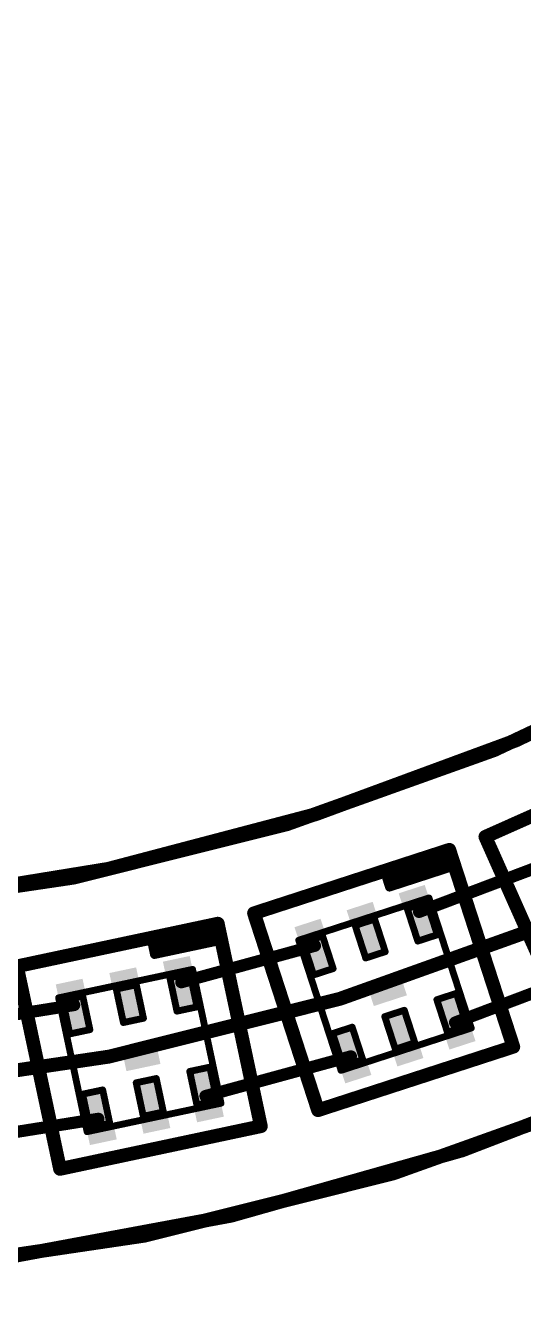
# Model space of a CAD drawing. Extents: x -10 to 92, y -62 to 76.
# Drawn here: x 43.79 to 51.07, y -0.1 to 18.42 of the extents above; entities that cross this region are included whole.
import ezdxf

# ---------------------------------------------------------------- set-up
doc = ezdxf.new("R2010")
doc.units = 0
for name, color, linetype in [('1', 12, 'CONTINUOUS'), ('16', 132, 'CONTINUOUS'), ('20', 53, 'CONTINUOUS'), ('21', 41, 'CONTINUOUS'), ('23', 53, 'CONTINUOUS'), ('51', 53, 'CONTINUOUS')]:
    doc.layers.add(name, color=color, linetype=linetype)

# ---------------------------------------------------------------- blocks, each defined once
blk = doc.blocks.new('RECT')
blk.add_solid([(-0.5, -0.5), (0.5, -0.5), (-0.5, 0.5), (0.5, 0.5)])

msp = doc.modelspace()

# ---------------------------------------------------------------- linework, layer by layer
at = {"layer": '1'}
for points, const_width in [([(38.1, 76.2, 2.4142), (76.2, 38.1)], 0.2032), ([(38.1, 73.533, 2.4142), (73.533, 38.1)], 0.2032), ([(49.5248, 5.5041, 1), (49.5562, 5.4209)], 0.0889), ([(48.0305, 4.9252, 1), (48.0071, 5.011)], 0.0889), ([(46.055, 4.4772, 1), (46.0784, 4.3915)], 0.0889), ([(44.5087, 4.0578, 1), (44.4946, 4.1456)], 0.0889), ([(50.0501, 3.8873, 1), (50.0816, 3.8041)], 0.0889), ([(48.5558, 3.3084, 1), (48.5324, 3.3942)], 0.0889), ([(46.4085, 2.8144, 1), (46.4319, 2.7286)], 0.0889), ([(44.8621, 2.395, 1), (44.8481, 2.4828)], 0.0889)]:
    msp.add_lwpolyline(points, format="xyb", dxfattribs=dict(at, const_width=const_width))
at = {"layer": '1', "const_width": 0.1778}
for points in [[(49.5405, 5.4625), (51.443, 6.1814)], [(46.0667, 4.4344), (48.0188, 4.9681)], [(50.0658, 3.8457), (52.1345, 4.6283)], [(42.5177, 3.7839), (44.5017, 4.1017)], [(46.4202, 2.7715), (48.5441, 3.3513)], [(42.6954, 2.0932), (44.8551, 2.4389)]]:
    msp.add_lwpolyline(points, dxfattribs=at)
at = {"layer": '16', "const_width": 0.2032}
msp.add_lwpolyline([(0, 38.1, 2.4142), (38.1, 76.2)], format="xyb", dxfattribs=at)
at = {"layer": '20', "const_width": 0.2032}
for points in [[(41.91, 5.588, 0.3492), (70.612, 34.29)], [(13.8176, 8.7376, 0.359), (62.3824, 8.7376)]]:
    msp.add_lwpolyline(points, format="xyb", dxfattribs=at)
at = {"layer": '21'}
for points, const_width in [([(38.1, 0, 1), (38.1, 76.2, 1), (38.1, 0)], 0.2032), ([(38.1, 5.334, 1), (38.1, 70.866, 1), (38.1, 5.334)], 0.2032), ([(50.4875, 6.6065, 1), (50.5282, 6.5151)], 0.1), ([(50.5535, 6.5811, 1), (50.4622, 6.5405)], 0.1), ([(50.0291, 6.3857, 1), (49.934, 6.3548)], 0.1), ([(49.997, 6.3227, 1), (49.9661, 6.4178)], 0.1), ([(50.0272, 6.3325, 1), (49.9668, 6.3129)], 0.0635), ([(50.0068, 6.2925, 1), (49.9872, 6.3529)], 0.0635), ([(49.9426, 6.1665, 1), (49.923, 6.2269)], 0.0635), ([(50.1064, 6.1479, 1), (50.0113, 6.117)], 0.1), ([(50.0113, 6.117, 1), (50.1064, 6.1479)], 0.1), ([(50.0286, 6.1227, 1), (50.089, 6.1423)], 0.0635), ([(50.0686, 6.1023, 1), (50.049, 6.1627)], 0.0635), ([(49.0762, 6.0235, 1), (49.0158, 6.0039)], 0.0635), ([(49.0362, 6.0439, 1), (49.0558, 5.9835)], 0.0635), ([(49.1071, 5.9284, 1), (49.0467, 5.9088)], 0.0635), ([(49.0671, 5.9488, 1), (49.0867, 5.8884)], 0.0635), ([(49.0467, 5.9088, 1), (49.1071, 5.9284)], 0.0635), ([(49.098, 5.8537, 1), (49.1176, 5.7933)], 0.0635), ([(49.0776, 5.8136, 1), (49.138, 5.8333)], 0.0635), ([(46.6492, 5.3014, 1), (46.5514, 5.2806)], 0.1), ([(46.6107, 5.2421, 1), (46.5899, 5.3399)], 0.1), ([(47.176, 5.4586, 1), (47.0809, 5.4277)], 0.1), ([(47.113, 5.4907, 1), (47.1439, 5.3956)], 0.1), ([(46.5402, 5.0925, 1), (46.527, 5.1546)], 0.0635), ([(46.6417, 5.2487, 1), (46.5796, 5.2355)], 0.0635), ([(46.6173, 5.2111, 1), (46.6041, 5.2732)], 0.0635), ([(45.6259, 5.0653, 1), (45.6391, 5.0031)], 0.0635), ([(45.6636, 5.0408, 1), (45.6015, 5.0276)], 0.0635), ([(46.7011, 5.0569, 1), (46.6033, 5.0361)], 0.1), ([(46.6033, 5.0361, 1), (46.7011, 5.0569)], 0.1), ([(46.6212, 5.0399, 1), (46.6833, 5.0531)], 0.0635), ([(46.6588, 5.0154, 1), (46.6456, 5.0775)], 0.0635), ([(45.6844, 4.943, 1), (45.6222, 4.9298)], 0.0635), ([(45.6467, 4.9674, 1), (45.6599, 4.9053)], 0.0635), ([(45.6222, 4.9298, 1), (45.6844, 4.943)], 0.0635), ([(45.6675, 4.8696, 1), (45.6807, 4.8075)], 0.0635), ([(45.643, 4.832, 1), (45.7051, 4.8452)], 0.0635), ([(50.8694, 3.4759, 1), (50.9645, 3.5068)], 0.1), ([(50.9324, 3.4438, 1), (50.9015, 3.5389)], 0.1), ([(48.0484, 2.6119, 1), (48.0793, 2.5168)], 0.1), ([(48.0163, 2.5489, 1), (48.1114, 2.5798)], 0.1), ([(47.24, 2.2813, 1), (47.2192, 2.3791)], 0.1), ([(47.1807, 2.3198, 1), (47.2785, 2.3406)], 0.1), ([(44.2848, 1.7553, 1), (44.3056, 1.6575)], 0.1), ([(44.2463, 1.696, 1), (44.3441, 1.7168)], 0.1)]:
    msp.add_lwpolyline(points, format="xyb", dxfattribs=dict(at, const_width=const_width))
for points, const_width in [([(53.2485, 7.781), (50.5078, 6.5608)], 0.2), ([(50.5078, 6.5608), (51.739, 3.7955)], 0.2), ([(49.9816, 6.3702), (47.1284, 5.4432)], 0.2), ([(49.046, 6.0137), (49.997, 6.3227)], 0.127), ([(50.0588, 6.1325), (49.9816, 6.3702)], 0.2), ([(49.997, 6.3227), (50.0588, 6.1325)], 0.127), ([(49.9328, 6.1967), (49.0769, 5.9186)], 0.127), ([(50.0588, 6.1325), (49.1078, 5.8235)], 0.127), ([(50.917, 3.4914), (50.0588, 6.1325)], 0.2), ([(49.0769, 5.9186), (49.046, 6.0137)], 0.127), ([(49.1078, 5.8235), (49.0769, 5.9186)], 0.127), ([(46.6003, 5.291), (43.6658, 4.6673)], 0.2), ([(46.6522, 5.0465), (46.6003, 5.291)], 0.2), ([(47.1284, 5.4432), (48.0638, 2.5643)], 0.2), ([(45.6325, 5.0342), (46.6107, 5.2421)], 0.127), ([(46.5336, 5.1235), (45.6533, 4.9364)], 0.127), ([(46.6107, 5.2421), (46.6522, 5.0465)], 0.127), ([(45.6533, 4.9364), (45.6325, 5.0342)], 0.127), ([(46.6522, 5.0465), (45.6741, 4.8386)], 0.127), ([(47.2296, 2.3302), (46.6522, 5.0465)], 0.2), ([(45.6741, 4.8386), (45.6533, 4.9364)], 0.127), ([(43.6658, 4.6673), (44.2952, 1.7064)], 0.2), ([(48.0638, 2.5643), (50.917, 3.4914)], 0.2), ([(44.2952, 1.7064), (47.2296, 2.3302)], 0.2)]:
    msp.add_lwpolyline(points, dxfattribs=dict(at, const_width=const_width))
at = {"layer": '23'}
for p in [(49.0423, 4.4069), (45.4609, 3.4366)]:
    msp.add_point(p, dxfattribs=at)
at = {"layer": '51', "const_width": 0.1}
for points in [[(47.7822, 5.0489), (49.6844, 5.667)], [(49.6523, 5.604), (49.3669, 5.5113)], [(49.3669, 5.5113), (49.5214, 5.0357)], [(49.8068, 5.1284), (49.6523, 5.604)], [(49.6844, 5.667), (50.3024, 3.7649)], [(48.8914, 5.3568), (48.6061, 5.2641)], [(49.0459, 4.8812), (48.8914, 5.3568)], [(48.6061, 5.2641), (48.7606, 4.7885)], [(48.4003, 3.1468), (47.7822, 5.0489)], [(48.1306, 5.1095), (47.8452, 5.0168)], [(47.8452, 5.0168), (47.9998, 4.5413)], [(48.2851, 4.634), (48.1306, 5.1095)], [(49.5214, 5.0357), (49.8068, 5.1284)], [(48.7606, 4.7885), (49.0459, 4.8812)], [(44.2749, 4.2069), (46.2312, 4.6227)], [(46.2312, 4.6227), (46.647, 2.6664)], [(47.9998, 4.5413), (48.2851, 4.634)], [(45.4101, 4.397), (45.1167, 4.3347)], [(45.5141, 3.908), (45.4101, 4.397)], [(46.1926, 4.5634), (45.8992, 4.501)], [(45.8992, 4.501), (46.0032, 4.0119)], [(46.2966, 4.0743), (46.1926, 4.5634)], [(44.6276, 4.2307), (44.3342, 4.1683)], [(44.7316, 3.7416), (44.6276, 4.2307)], [(45.1167, 4.3347), (45.2206, 3.8456)], [(50.0849, 4.2725), (49.7996, 4.1798)], [(50.2394, 3.797), (50.0849, 4.2725)], [(44.6907, 2.2506), (44.2749, 4.2069)], [(44.3342, 4.1683), (44.4381, 3.6793)], [(46.0032, 4.0119), (46.2966, 4.0743)], [(49.0387, 3.9326), (49.324, 4.0253)], [(49.324, 4.0253), (49.4785, 3.5497)], [(49.7996, 4.1798), (49.9541, 3.7043)], [(45.2206, 3.8456), (45.5141, 3.908)], [(49.1932, 3.457), (49.0387, 3.9326)], [(44.4381, 3.6793), (44.7316, 3.7416)], [(48.2779, 3.6854), (48.5632, 3.7781)], [(48.4324, 3.2098), (48.2779, 3.6854)], [(50.3024, 3.7649), (48.4003, 3.1468)], [(48.5632, 3.7781), (48.7177, 3.3025)], [(49.9541, 3.7043), (50.2394, 3.797)], [(49.4785, 3.5497), (49.1932, 3.457)], [(48.7177, 3.3025), (48.4324, 3.2098)], [(46.4837, 3.194), (46.1903, 3.1316)], [(46.1903, 3.1316), (46.2942, 2.6425)], [(46.5877, 2.7049), (46.4837, 3.194)], [(45.4078, 2.9653), (45.7012, 3.0276)], [(45.5117, 2.4762), (45.4078, 2.9653)], [(45.7012, 3.0276), (45.8052, 2.5386)], [(44.6252, 2.7989), (44.9187, 2.8613)], [(44.7292, 2.3099), (44.6252, 2.7989)], [(44.9187, 2.8613), (45.0226, 2.3722)], [(46.647, 2.6664), (44.6907, 2.2506)], [(46.2942, 2.6425), (46.5877, 2.7049)], [(45.0226, 2.3722), (44.7292, 2.3099)], [(45.8052, 2.5386), (45.5117, 2.4762)]]:
    msp.add_lwpolyline(points, dxfattribs=at)
at = {"layer": '51', "const_width": 0.05}
for points in [[(49.3907, 5.519, 1), (49.3432, 5.5035)], [(49.3592, 5.535, 1), (49.3747, 5.4875)], [(49.676, 5.6117, 1), (49.6285, 5.5962)], [(49.66, 5.5802, 1), (49.6445, 5.6277)], [(49.7081, 5.6747, 1), (49.6606, 5.6592)], [(49.6921, 5.6432, 1), (49.6766, 5.6907)], [(48.9152, 5.3645, 1), (48.8676, 5.349)], [(48.8991, 5.333, 1), (48.8837, 5.3805)], [(48.6299, 5.2718, 1), (48.5823, 5.2563)], [(48.5984, 5.2878, 1), (48.6138, 5.2403)], [(47.806, 5.0567, 1), (47.7585, 5.0412)], [(47.7745, 5.0727, 1), (47.79, 5.0252)], [(47.869, 5.0246, 1), (47.8215, 5.0091)], [(47.8375, 5.0406, 1), (47.853, 4.9931)], [(48.1543, 5.1173, 1), (48.1068, 5.1018)], [(48.1383, 5.0858, 1), (48.1228, 5.1333)], [(49.5137, 5.0595, 1), (49.5292, 5.012)], [(49.4977, 5.028, 1), (49.5452, 5.0435)], [(49.783, 5.1207, 1), (49.8305, 5.1362)], [(49.8145, 5.1047, 1), (49.799, 5.1522)], [(48.7529, 4.8123, 1), (48.7683, 4.7647)], [(48.7368, 4.7808, 1), (48.7844, 4.7962)], [(49.0221, 4.8735, 1), (49.0697, 4.889)], [(49.0536, 4.8574, 1), (49.0382, 4.905)], [(46.2556, 4.6279, 1), (46.2067, 4.6175)], [(46.2364, 4.5982, 1), (46.226, 4.6471)], [(48.2613, 4.6263, 1), (48.3088, 4.6417)], [(48.2928, 4.6102, 1), (48.2773, 4.6578)], [(45.4346, 4.4022, 1), (45.3857, 4.3918)], [(45.4153, 4.3726, 1), (45.4049, 4.4215)], [(45.9237, 4.5062, 1), (45.8747, 4.4958)], [(45.894, 4.5255, 1), (45.9044, 4.4765)], [(46.2171, 4.5686, 1), (46.1682, 4.5582)], [(46.1978, 4.5389, 1), (46.1874, 4.5878)], [(47.992, 4.5651, 1), (48.0075, 4.5175)], [(47.976, 4.5336, 1), (48.0235, 4.549)], [(44.6521, 4.2359, 1), (44.6032, 4.2255)], [(44.6328, 4.2063, 1), (44.6224, 4.2552)], [(45.1411, 4.3399, 1), (45.0922, 4.3295)], [(45.1115, 4.3591, 1), (45.1219, 4.3102)], [(50.1087, 4.2802, 1), (50.0611, 4.2648)], [(50.0926, 4.2487, 1), (50.0772, 4.2963)], [(44.2993, 4.2121, 1), (44.2504, 4.2017)], [(44.2697, 4.2313, 1), (44.2801, 4.1824)], [(44.3586, 4.1735, 1), (44.3097, 4.1631)], [(44.329, 4.1928, 1), (44.3394, 4.1439)], [(46.2721, 4.0691, 1), (46.3211, 4.0795)], [(46.3018, 4.0498, 1), (46.2914, 4.0988)], [(49.3478, 4.033, 1), (49.3003, 4.0175)], [(49.3318, 4.0015, 1), (49.3163, 4.0491)], [(49.7918, 4.2036, 1), (49.8073, 4.156)], [(49.8233, 4.1875, 1), (49.7758, 4.1721)], [(45.2154, 3.8701, 1), (45.2258, 3.8211)], [(45.4896, 3.9028, 1), (45.5385, 3.9132)], [(45.5193, 3.8835, 1), (45.5089, 3.9324)], [(45.998, 4.0364, 1), (46.0084, 3.9875)], [(45.9787, 4.0067, 1), (46.0276, 4.0171)], [(49.0625, 3.9403, 1), (49.0149, 3.9248)], [(49.031, 3.9563, 1), (49.0464, 3.9088)], [(44.4329, 3.7037, 1), (44.4433, 3.6548)], [(44.4137, 3.6741, 1), (44.4626, 3.6845)], [(44.7071, 3.7364, 1), (44.756, 3.7468)], [(44.7368, 3.7172, 1), (44.7264, 3.7661)], [(45.1962, 3.8404, 1), (45.2451, 3.8508)], [(48.3016, 3.6931, 1), (48.2541, 3.6776)], [(48.2701, 3.7091, 1), (48.2856, 3.6616)], [(48.587, 3.7858, 1), (48.5394, 3.7703)], [(48.5709, 3.7543, 1), (48.5555, 3.8018)], [(49.9463, 3.728, 1), (49.9618, 3.6805)], [(49.9303, 3.6965, 1), (49.9778, 3.712)], [(50.2156, 3.7892, 1), (50.2632, 3.8047)], [(50.2471, 3.7732, 1), (50.2317, 3.8207)], [(50.2786, 3.7571, 1), (50.3262, 3.7726)], [(50.3101, 3.7411, 1), (50.2947, 3.7886)], [(49.4548, 3.542, 1), (49.5023, 3.5575)], [(49.4863, 3.526, 1), (49.4708, 3.5735)], [(48.6939, 3.2948, 1), (48.7415, 3.3103)], [(48.7254, 3.2788, 1), (48.71, 3.3263)], [(49.1855, 3.4808, 1), (49.201, 3.4333)], [(49.1694, 3.4493, 1), (49.217, 3.4648)], [(46.2147, 3.1368, 1), (46.1658, 3.1264)], [(46.1851, 3.156, 1), (46.1955, 3.1071)], [(46.5082, 3.1992, 1), (46.4593, 3.1888)], [(46.4889, 3.1695, 1), (46.4785, 3.2184)], [(48.3926, 3.1706, 1), (48.408, 3.123)], [(48.3765, 3.1391, 1), (48.4241, 3.1546)], [(48.4247, 3.2336, 1), (48.4401, 3.1861)], [(48.4086, 3.2021, 1), (48.4562, 3.2176)], [(45.4322, 2.9705, 1), (45.3833, 2.9601)], [(45.4026, 2.9897, 1), (45.413, 2.9408)], [(45.7257, 3.0328, 1), (45.6767, 3.0224)], [(45.7064, 3.0032, 1), (45.696, 3.0521)], [(44.62, 2.8234, 1), (44.6304, 2.7745)], [(44.6497, 2.8041, 1), (44.6008, 2.7937)], [(44.9431, 2.8665, 1), (44.8942, 2.8561)], [(44.9239, 2.8369, 1), (44.9135, 2.8858)], [(46.289, 2.667, 1), (46.2994, 2.6181)], [(46.2698, 2.6373, 1), (46.3187, 2.6477)], [(46.5632, 2.6997, 1), (46.6121, 2.7101)], [(46.5929, 2.6804, 1), (46.5825, 2.7293)], [(46.6225, 2.6612, 1), (46.6714, 2.6716)], [(46.6522, 2.6419, 1), (46.6418, 2.6908)], [(45.0278, 2.3478, 1), (45.0174, 2.3967)], [(45.5065, 2.5006, 1), (45.5169, 2.4517)], [(45.4873, 2.471, 1), (45.5362, 2.4814)], [(45.7807, 2.5334, 1), (45.8296, 2.5438)], [(45.8104, 2.5141, 1), (45.8, 2.563)], [(44.6855, 2.275, 1), (44.6959, 2.2261)], [(44.6662, 2.2454, 1), (44.7151, 2.2558)], [(44.724, 2.3343, 1), (44.7344, 2.2854)], [(44.7047, 2.3047, 1), (44.7536, 2.3151)], [(44.9982, 2.367, 1), (45.0471, 2.3774)]]:
    msp.add_lwpolyline(points, format="xyb", dxfattribs=at)

# ---------------------------------------------------------------- block references
at = {"layer": '1', "xscale": 0.7, "yscale": 0.4}
for p, rotation in [((49.5405, 5.4625), 108), ((48.7797, 5.2153), 108), ((48.0188, 4.9681), 108), ((46.0667, 4.4344), 102), ((45.2842, 4.268), 102), ((44.5017, 4.1017), 102), ((50.0658, 3.8457), 108), ((49.305, 3.5985), 108), ((48.5441, 3.3513), 108), ((46.4202, 2.7715), 102), ((45.6376, 2.6052), 102), ((44.8551, 2.4389), 102)]:
    msp.add_blockref('RECT', p, dxfattribs=dict(at, rotation=rotation))
at = {"layer": '51', "xscale": 0.508, "yscale": 0.254}
for p, rotation in [((49.0816, 4.2861), 18), ((45.4873, 3.3124), 12)]:
    msp.add_blockref('RECT', p, dxfattribs=dict(at, rotation=rotation))

doc.saveas('drawing.dxf')
